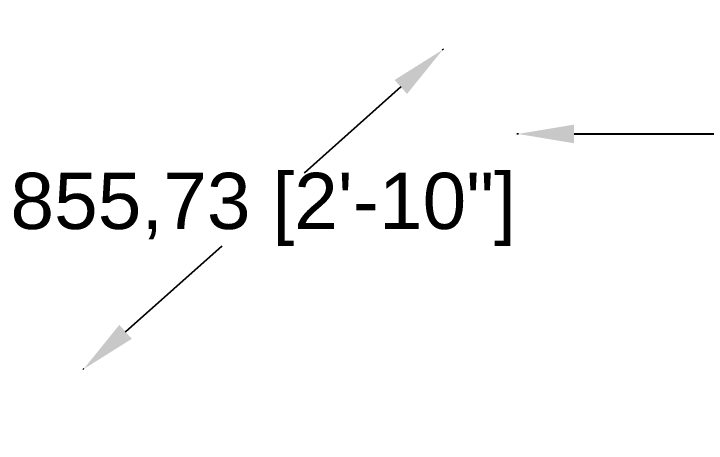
# Model space of a CAD drawing. Header units: millimetres. Extents: x 0 to 7618, y 0 to 6412.
# Drawn here: x 657 to 1889, y 2953 to 3717 of the extents above; entities that cross this region are included whole.
import ezdxf

# ---------------------------------------------------------------- set-up
doc = ezdxf.new("R2010")
doc.units = ezdxf.units.MM
doc.styles.get("Standard").update_dxf_attribs({"font": 'arial.ttf'})
doc.dimstyles.new('ISO-25', dxfattribs={"dimtxt": 100, "dimasz": 100, "dimexe": 1.25, "dimexo": 0.625, "dimtad": 1, "dimtih": 1, "dimtoh": 1, "dimtxsty": 'Standard', "dimcen": 2.5, "dimadec": 0, "dimazin": 0, "dimtfac": 1, "dimtmove": 0, "dimatfit": 3, "dimfxl": 1, "dimfxlon": 1, "dimarcsym": 0})

# ---------------------------------------------------------------- blocks, each defined once
blk = doc.blocks.new('*D2')
at = {"color": 0, "lineweight": -2, "transparency": 16777216}
for p, q in [((1554, 3502.3), (1554, 3504.6)), ((1654, 3503.3), (3557.3, 3503.3)), ((3657.3, 3502.3), (3657.3, 3504.6))]:
    blk.add_line(p, q, dxfattribs=at)
at = {"color": 0, "transparency": 16777216}
for points in [[(1654, 3520), (1654, 3486.7), (1554, 3503.3)], [(3557.3, 3520), (3557.3, 3486.7), (3657.3, 3503.3)]]:
    blk.add_solid(points, dxfattribs=at)
at = {"layer": 'Defpoints', "color": 0, "transparency": 16777216}
for p in [(3657.3, 3503.3), (1554, 2934.1), (3657.3, 2920.9)]:
    blk.add_point(p, dxfattribs=at)
at = {"color": 0, "transparency": 16777216, "insert": (2605.7, 3568), "char_height": 100, "attachment_point": 5}
blk.add_mtext('2103,27 [6\'-11"]', dxfattribs=at)
blk = doc.blocks.new('*D5')
at = {"color": 0, "lineweight": -2, "transparency": 16777216}
for p, q in [((1421.1, 3652.7), (1419.6, 3654.3)), ((1345.7, 3586.9), (1173.5, 3433.7)), ((855.9, 3151), (1028.1, 3304.2)), ((781.9, 3083.7), (780.4, 3085.4))]:
    blk.add_line(p, q, dxfattribs=at)
at = {"color": 0, "transparency": 16777216}
for points in [[(1334.7, 3599.4), (1356.8, 3574.5), (1420.4, 3653.4)], [(844.8, 3163.4), (867, 3138.5), (781.2, 3084.5)]]:
    blk.add_solid(points, dxfattribs=at)
at = {"layer": 'Defpoints', "color": 0, "transparency": 16777216}
for p in [(1554, 3503.3), (781.2, 3084.5), (914.8, 2934.4)]:
    blk.add_point(p, dxfattribs=at)
at = {"color": 0, "transparency": 16777216, "insert": (1100.8, 3369), "char_height": 100, "attachment_point": 5}
blk.add_mtext('855,73 [2\'-10"]', dxfattribs=at)

msp = doc.modelspace()

# ---------------------------------------------------------------- dimensions: what is measured, and where the dimension line sits
dim = msp.add_linear_dim(base=(3657.3, 3503.325), p1=(1554.028, 2934.133), p2=(3657.3, 2920.875), dimstyle='ISO-25')
dim.commit()
dim.dimension.update_dxf_attribs({"geometry": '*D2', "text_midpoint": (2605.664, 3568.036)})
dim = msp.add_aligned_dim(p1=(1554.028, 3503.325), p2=(914.808, 2934.405), distance=-200.925, dimstyle='ISO-25')
dim.commit()
dim.dimension.update_dxf_attribs({"geometry": '*D5', "text_midpoint": (1100.835, 3368.954)})

doc.saveas('drawing.dxf')
